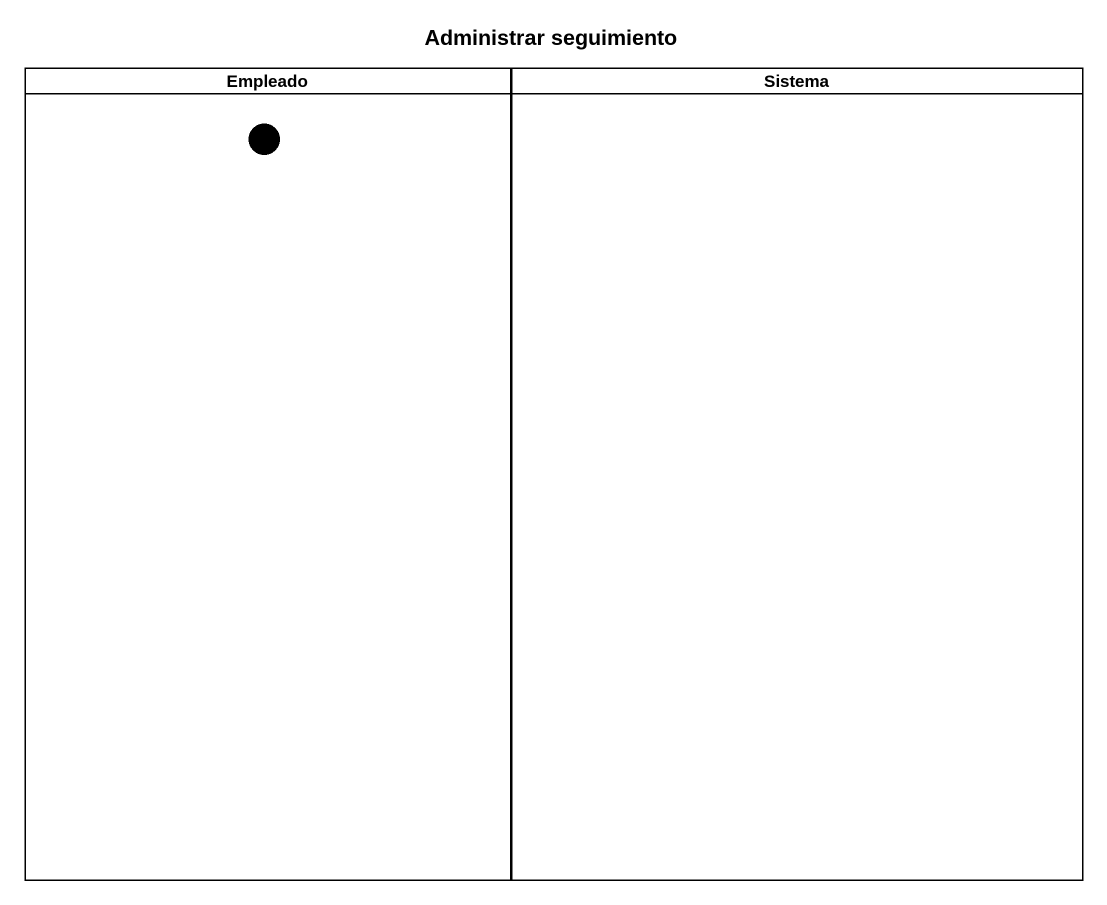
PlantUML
@startuml
title Administrar seguimiento
hide empty description
state Empleado <<partition>> {
  state initial1 <<start>>
}
state Sistema <<partition>>
@enduml
